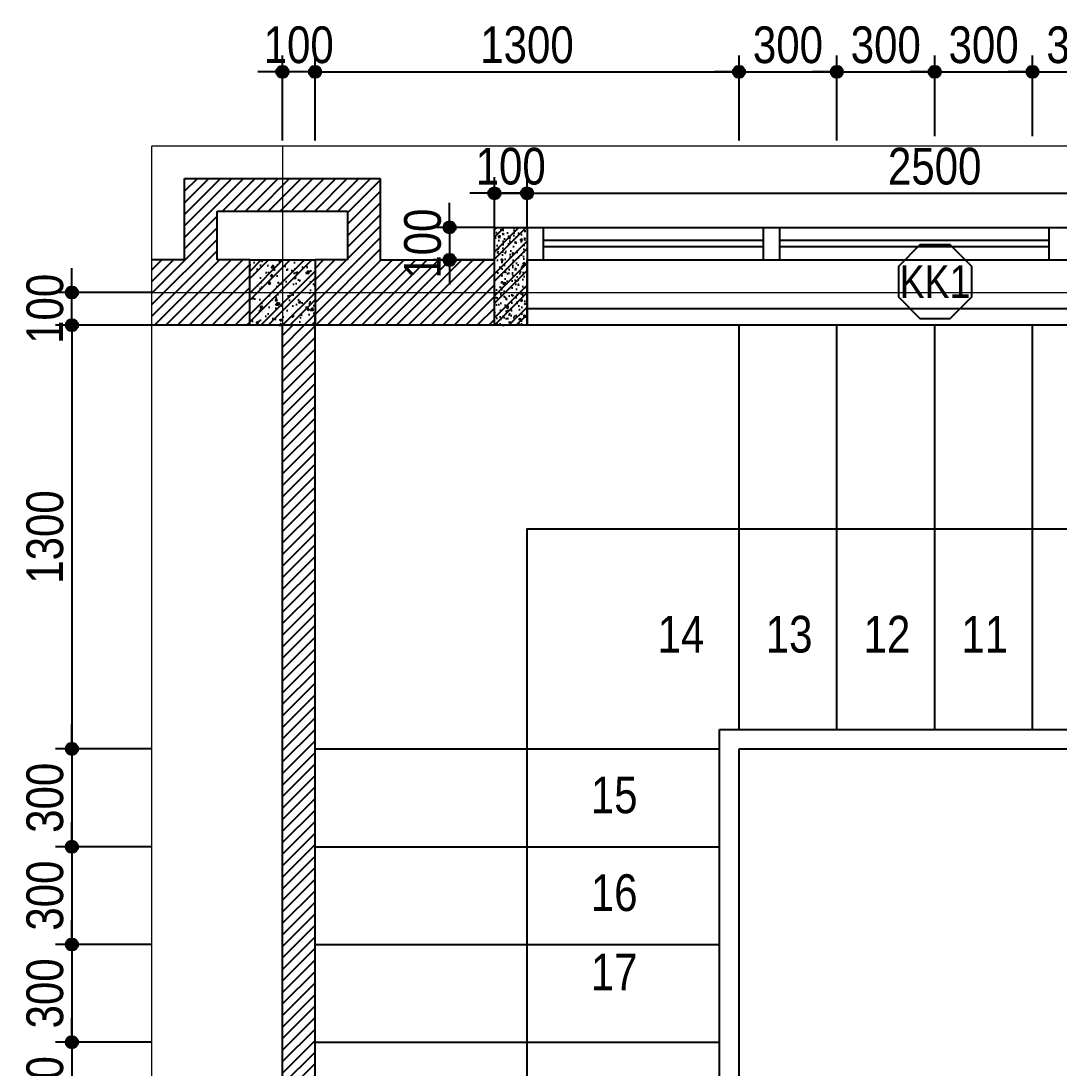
# Model space of a CAD drawing. Extents: x -79995 to 347433, y -157641 to 104789.
# Drawn here: x -19128 to -12763, y -132510 to -126086 of the extents above; entities that cross this region are included whole.
import ezdxf
from ezdxf.enums import TextEntityAlignment as Align

# ---------------------------------------------------------------- set-up
doc = ezdxf.new("R2010")
doc.units = 0
doc.linetypes.add('ACAD_ISO10W100', pattern=[18, 12, -3, 0, -3])
doc.layers.get('DEFPOINTS').update_dxf_attribs({"linetype": 'CONTINUOUS'})
for name, color, linetype, lineweight in [('CAY', 84, 'CONTINUOUS', 5), ('NET-THAY', 2, 'CONTINUOUS', 13), ('TRUC', 24, 'CONTINUOUS', 0)]:
    doc.layers.add(name, color=color, linetype=linetype, lineweight=lineweight)
for name, color, linetype in [('DIM', 1, 'CONTINUOUS'), ('DOOR', 20, 'CONTINUOUS'), ('HACTH', 8, 'CONTINUOUS'), ('TAGS', 60, 'CONTINUOUS'), ('TEXT', 7, 'CONTINUOUS'), ('TUONG', 131, 'CONTINUOUS')]:
    doc.layers.add(name, color=color, linetype=linetype)
doc.styles.add('1', font='', dxfattribs={"height": 250})
doc.styles.add('HEL-CONDENSE', font='')
doc.styles.add('VNI-HELVE-CONDENSEN', font='')
doc.styles.get('1').set_extended_font_data('VNI-Helve-Condense')
doc.styles.get('HEL-CONDENSE').set_extended_font_data('VNI-Helve-Condense')
doc.styles.get('VNI-HELVE-CONDENSEN').set_extended_font_data('VNI-Helve-Condense')
doc.dimstyles.new('D 50', dxfattribs={"dimtxt": 225, "dimasz": 1.5, "dimexe": 100, "dimexo": 0, "dimgap": 50, "dimtad": 1, "dimdec": 0, "dimlfac": 0.5, "dimzin": 13, "dimdsep": 46, "dimtxsty": 'HEL-CONDENSE', "dimblk": 'D50', "dimcen": 0, "dimclrd": 1, "dimclre": 1, "dimclrt": 7, "dimazin": 0, "dimtfac": 1, "dimtdec": 0, "dimtmove": 0, "dimatfit": 3, "dimldrblk": 'D50', "dimfxl": 1, "dimtolj": 1, "dimtzin": 13, "dimarcsym": 0})
pattern_1 = [(45, (-1156915.82, -8615.304), (-35.355339, 35.355339), [])]

# ---------------------------------------------------------------- blocks, each defined once
blk = doc.blocks.new('D50')
at = {"layer": 'DIM'}
blk.add_hatch(color=256, dxfattribs=at).paths.add_polyline_path([(25, 0, 1), (-25, 0, 1)])
blk.add_line((25, 0), (100, 0), dxfattribs=at)
blk.add_circle((0, 0), 25, dxfattribs=at)
blk = doc.blocks.new('*D1504')
at = {"layer": 'DEFPOINTS', "color": 0, "transparency": 16777216}
for p in [(-14725.1, -126398.6), (-17325.1, -126820.5), (-14725.1, -126820.5)]:
    blk.add_point(p, dxfattribs=at)
at = {"layer": 'DIM', "color": 1, "lineweight": -2, "transparency": 16777216}
for p, q in [((-17325.1, -126820.5), (-17325.1, -126298.6)), ((-14725.1, -126820.5), (-14725.1, -126298.6)), ((-17323.6, -126398.6), (-14726.6, -126398.6))]:
    blk.add_line(p, q, dxfattribs=at)
at = {"layer": 'DIM', "color": 1, "lineweight": -2, "transparency": 16777216, "xscale": 1.5, "yscale": 1.5, "zscale": 1.5, "rotation": 180}
blk.add_blockref('D50', (-17325.1, -126398.6), dxfattribs=at)
at = {"layer": 'DIM', "color": 1, "lineweight": -2, "transparency": 16777216, "xscale": 1.5, "yscale": 1.5, "zscale": 1.5}
blk.add_blockref('D50', (-14725.1, -126398.6), dxfattribs=at)
at = {"layer": 'DIM', "color": 7, "transparency": 16777216, "insert": (-16025.1, -126233.7), "char_height": 225, "attachment_point": 5, "style": 'HEL-CONDENSE'}
blk.add_mtext('\\A1;1300', dxfattribs=at)
blk = doc.blocks.new('*D1505')
at = {"layer": 'DEFPOINTS', "color": 0, "transparency": 16777216}
for p in [(-14125.1, -126398.6), (-14725.1, -126820.5), (-14125.1, -126820.5)]:
    blk.add_point(p, dxfattribs=at)
at = {"layer": 'DIM', "color": 1, "lineweight": -2, "transparency": 16777216}
for p, q in [((-14725.1, -126820.5), (-14725.1, -126298.6)), ((-14125.1, -126820.5), (-14125.1, -126298.6)), ((-14723.6, -126398.6), (-14126.6, -126398.6))]:
    blk.add_line(p, q, dxfattribs=at)
at = {"layer": 'DIM', "color": 1, "lineweight": -2, "transparency": 16777216, "xscale": 1.5, "yscale": 1.5, "zscale": 1.5, "rotation": 180}
blk.add_blockref('D50', (-14725.1, -126398.6), dxfattribs=at)
at = {"layer": 'DIM', "color": 1, "lineweight": -2, "transparency": 16777216, "xscale": 1.5, "yscale": 1.5, "zscale": 1.5}
blk.add_blockref('D50', (-14125.1, -126398.6), dxfattribs=at)
at = {"layer": 'DIM', "color": 7, "transparency": 16777216, "insert": (-14425.1, -126233.7), "char_height": 225, "attachment_point": 5, "style": 'HEL-CONDENSE'}
blk.add_mtext('\\A1;300', dxfattribs=at)
blk = doc.blocks.new('*D1506')
at = {"layer": 'DEFPOINTS', "color": 0, "transparency": 16777216}
for p in [(-13525.1, -126398.6), (-14125.1, -126792.9), (-13525.1, -126792.9)]:
    blk.add_point(p, dxfattribs=at)
at = {"layer": 'DIM', "color": 1, "lineweight": -2, "transparency": 16777216}
for p, q in [((-14125.1, -126792.9), (-14125.1, -126298.6)), ((-13525.1, -126792.9), (-13525.1, -126298.6)), ((-14123.6, -126398.6), (-13526.6, -126398.6))]:
    blk.add_line(p, q, dxfattribs=at)
at = {"layer": 'DIM', "color": 1, "lineweight": -2, "transparency": 16777216, "xscale": 1.5, "yscale": 1.5, "zscale": 1.5, "rotation": 180}
blk.add_blockref('D50', (-14125.1, -126398.6), dxfattribs=at)
at = {"layer": 'DIM', "color": 1, "lineweight": -2, "transparency": 16777216, "xscale": 1.5, "yscale": 1.5, "zscale": 1.5}
blk.add_blockref('D50', (-13525.1, -126398.6), dxfattribs=at)
at = {"layer": 'DIM', "color": 7, "transparency": 16777216, "insert": (-13825.1, -126233.7), "char_height": 225, "attachment_point": 5, "style": 'HEL-CONDENSE'}
blk.add_mtext('\\A1;300', dxfattribs=at)
blk = doc.blocks.new('*D1507')
at = {"layer": 'DEFPOINTS', "color": 0, "transparency": 16777216}
for p in [(-12925.1, -126398.6), (-13525.1, -126792.9), (-12925.1, -126792.9)]:
    blk.add_point(p, dxfattribs=at)
at = {"layer": 'DIM', "color": 1, "lineweight": -2, "transparency": 16777216}
for p, q in [((-13525.1, -126792.9), (-13525.1, -126298.6)), ((-12925.1, -126792.9), (-12925.1, -126298.6)), ((-13523.6, -126398.6), (-12926.6, -126398.6))]:
    blk.add_line(p, q, dxfattribs=at)
at = {"layer": 'DIM', "color": 1, "lineweight": -2, "transparency": 16777216, "xscale": 1.5, "yscale": 1.5, "zscale": 1.5, "rotation": 180}
blk.add_blockref('D50', (-13525.1, -126398.6), dxfattribs=at)
at = {"layer": 'DIM', "color": 1, "lineweight": -2, "transparency": 16777216, "xscale": 1.5, "yscale": 1.5, "zscale": 1.5}
blk.add_blockref('D50', (-12925.1, -126398.6), dxfattribs=at)
at = {"layer": 'DIM', "color": 7, "transparency": 16777216, "insert": (-13225.1, -126233.7), "char_height": 225, "attachment_point": 5, "style": 'HEL-CONDENSE'}
blk.add_mtext('\\A1;300', dxfattribs=at)
blk = doc.blocks.new('*D1508')
at = {"layer": 'DEFPOINTS', "color": 0, "transparency": 16777216}
for p in [(-12325.1, -126398.6), (-12925.1, -126792.9), (-12325.1, -126792.9)]:
    blk.add_point(p, dxfattribs=at)
at = {"layer": 'DIM', "color": 1, "lineweight": -2, "transparency": 16777216}
for p, q in [((-12925.1, -126792.9), (-12925.1, -126298.6)), ((-12325.1, -126792.9), (-12325.1, -126298.6)), ((-12923.6, -126398.6), (-12326.6, -126398.6))]:
    blk.add_line(p, q, dxfattribs=at)
at = {"layer": 'DIM', "color": 1, "lineweight": -2, "transparency": 16777216, "xscale": 1.5, "yscale": 1.5, "zscale": 1.5, "rotation": 180}
blk.add_blockref('D50', (-12925.1, -126398.6), dxfattribs=at)
at = {"layer": 'DIM', "color": 1, "lineweight": -2, "transparency": 16777216, "xscale": 1.5, "yscale": 1.5, "zscale": 1.5}
blk.add_blockref('D50', (-12325.1, -126398.6), dxfattribs=at)
at = {"layer": 'DIM', "color": 7, "transparency": 16777216, "insert": (-12625.1, -126233.7), "char_height": 225, "attachment_point": 5, "style": 'HEL-CONDENSE'}
blk.add_mtext('\\A1;300', dxfattribs=at)
blk = doc.blocks.new('*D1511')
at = {"layer": 'DEFPOINTS', "color": 0, "transparency": 16777216}
for p in [(-17525.1, -126398.6), (-17525.1, -126820.5), (-17325.1, -126820.5)]:
    blk.add_point(p, dxfattribs=at)
at = {"layer": 'DIM', "color": 1, "lineweight": -2, "transparency": 16777216}
for p, q in [((-17525.1, -126820.5), (-17525.1, -126298.6)), ((-17325.1, -126820.5), (-17325.1, -126298.6)), ((-17326.6, -126398.6), (-17523.6, -126398.6))]:
    blk.add_line(p, q, dxfattribs=at)
at = {"layer": 'DIM', "color": 1, "lineweight": -2, "transparency": 16777216, "xscale": 1.5, "yscale": 1.5, "zscale": 1.5, "rotation": 180}
blk.add_blockref('D50', (-17525.1, -126398.6), dxfattribs=at)
at = {"layer": 'DIM', "color": 1, "lineweight": -2, "transparency": 16777216, "xscale": 1.5, "yscale": 1.5, "zscale": 1.5}
blk.add_blockref('D50', (-17325.1, -126398.6), dxfattribs=at)
at = {"layer": 'DIM', "color": 7, "transparency": 16777216, "insert": (-17425.1, -126233.7), "char_height": 225, "attachment_point": 5, "style": 'HEL-CONDENSE'}
blk.add_mtext('\\A1;100', dxfattribs=at)
blk = doc.blocks.new('*D1521')
at = {"layer": 'DEFPOINTS', "color": 0, "transparency": 16777216}
for p in [(-18325.1, -127952.4), (-18815.8, -130552.4), (-18325.1, -130552.4)]:
    blk.add_point(p, dxfattribs=at)
at = {"layer": 'DIM', "color": 1, "lineweight": -2, "transparency": 16777216}
for p, q in [((-18325.1, -127952.4), (-18915.8, -127952.4)), ((-18815.8, -127953.9), (-18815.8, -130550.9)), ((-18325.1, -130552.4), (-18915.8, -130552.4))]:
    blk.add_line(p, q, dxfattribs=at)
at = {"layer": 'DIM', "color": 1, "lineweight": -2, "transparency": 16777216, "xscale": 1.5, "yscale": 1.5, "zscale": 1.5}
for p, rotation in [((-18815.8, -127952.4), 90), ((-18815.8, -130552.4), 270)]:
    blk.add_blockref('D50', p, dxfattribs=dict(at, rotation=rotation))
at = {"layer": 'DIM', "color": 7, "transparency": 16777216, "insert": (-18980.7, -129252.4), "char_height": 225, "attachment_point": 5, "rotation": 90, "style": 'HEL-CONDENSE'}
blk.add_mtext('\\A1;1300', dxfattribs=at)
blk = doc.blocks.new('*D1522')
at = {"layer": 'DEFPOINTS', "color": 0, "transparency": 16777216}
for p in [(-18325.1, -130552.4), (-18815.8, -131152.4), (-18325.1, -131152.4)]:
    blk.add_point(p, dxfattribs=at)
at = {"layer": 'DIM', "color": 1, "lineweight": -2, "transparency": 16777216}
for p, q in [((-18325.1, -130552.4), (-18915.8, -130552.4)), ((-18815.8, -130553.9), (-18815.8, -131150.9)), ((-18325.1, -131152.4), (-18915.8, -131152.4))]:
    blk.add_line(p, q, dxfattribs=at)
at = {"layer": 'DIM', "color": 1, "lineweight": -2, "transparency": 16777216, "xscale": 1.5, "yscale": 1.5, "zscale": 1.5}
for p, rotation in [((-18815.8, -130552.4), 90), ((-18815.8, -131152.4), 270)]:
    blk.add_blockref('D50', p, dxfattribs=dict(at, rotation=rotation))
at = {"layer": 'DIM', "color": 7, "transparency": 16777216, "insert": (-18980.7, -130852.4), "char_height": 225, "attachment_point": 5, "rotation": 90, "style": 'HEL-CONDENSE'}
blk.add_mtext('\\A1;300', dxfattribs=at)
blk = doc.blocks.new('*D1523')
at = {"layer": 'DEFPOINTS', "color": 0, "transparency": 16777216}
for p in [(-18325.1, -131152.4), (-18815.8, -131752.4), (-18325.1, -131752.4)]:
    blk.add_point(p, dxfattribs=at)
at = {"layer": 'DIM', "color": 1, "lineweight": -2, "transparency": 16777216}
for p, q in [((-18325.1, -131152.4), (-18915.8, -131152.4)), ((-18815.8, -131153.9), (-18815.8, -131750.9)), ((-18325.1, -131752.4), (-18915.8, -131752.4))]:
    blk.add_line(p, q, dxfattribs=at)
at = {"layer": 'DIM', "color": 1, "lineweight": -2, "transparency": 16777216, "xscale": 1.5, "yscale": 1.5, "zscale": 1.5}
for p, rotation in [((-18815.8, -131152.4), 90), ((-18815.8, -131752.4), 270)]:
    blk.add_blockref('D50', p, dxfattribs=dict(at, rotation=rotation))
at = {"layer": 'DIM', "color": 7, "transparency": 16777216, "insert": (-18980.7, -131452.4), "char_height": 225, "attachment_point": 5, "rotation": 90, "style": 'HEL-CONDENSE'}
blk.add_mtext('\\A1;300', dxfattribs=at)
blk = doc.blocks.new('*D1524')
at = {"layer": 'DEFPOINTS', "color": 0, "transparency": 16777216}
for p in [(-18325.1, -131752.4), (-18815.8, -132352.4), (-18325.1, -132352.4)]:
    blk.add_point(p, dxfattribs=at)
at = {"layer": 'DIM', "color": 1, "lineweight": -2, "transparency": 16777216}
for p, q in [((-18325.1, -131752.4), (-18915.8, -131752.4)), ((-18815.8, -131753.9), (-18815.8, -132350.9)), ((-18325.1, -132352.4), (-18915.8, -132352.4))]:
    blk.add_line(p, q, dxfattribs=at)
at = {"layer": 'DIM', "color": 1, "lineweight": -2, "transparency": 16777216, "xscale": 1.5, "yscale": 1.5, "zscale": 1.5}
for p, rotation in [((-18815.8, -131752.4), 90), ((-18815.8, -132352.4), 270)]:
    blk.add_blockref('D50', p, dxfattribs=dict(at, rotation=rotation))
at = {"layer": 'DIM', "color": 7, "transparency": 16777216, "insert": (-18980.7, -132052.4), "char_height": 225, "attachment_point": 5, "rotation": 90, "style": 'HEL-CONDENSE'}
blk.add_mtext('\\A1;300', dxfattribs=at)
blk = doc.blocks.new('*D1526')
at = {"layer": 'DEFPOINTS', "color": 0, "transparency": 16777216}
for p in [(-18815.8, -127752.4), (-18325.1, -127752.4), (-18325.1, -127952.4)]:
    blk.add_point(p, dxfattribs=at)
at = {"layer": 'DIM', "color": 1, "lineweight": -2, "transparency": 16777216}
for p, q in [((-18325.1, -127752.4), (-18915.8, -127752.4)), ((-18815.8, -127950.9), (-18815.8, -127753.9)), ((-18325.1, -127952.4), (-18915.8, -127952.4))]:
    blk.add_line(p, q, dxfattribs=at)
at = {"layer": 'DIM', "color": 1, "lineweight": -2, "transparency": 16777216, "xscale": 1.5, "yscale": 1.5, "zscale": 1.5}
for p, rotation in [((-18815.8, -127752.4), 90), ((-18815.8, -127952.4), 270)]:
    blk.add_blockref('D50', p, dxfattribs=dict(at, rotation=rotation))
at = {"layer": 'DIM', "color": 7, "transparency": 16777216, "insert": (-18980.7, -127852.4), "char_height": 225, "attachment_point": 5, "rotation": 90, "style": 'HEL-CONDENSE'}
blk.add_mtext('\\A1;100', dxfattribs=at)
blk = doc.blocks.new('*D1527')
at = {"layer": 'DEFPOINTS', "color": 0, "transparency": 16777216}
for p in [(-18325.1, -132352.4), (-18815.8, -132952.4), (-18325.1, -132952.4)]:
    blk.add_point(p, dxfattribs=at)
at = {"layer": 'DIM', "color": 1, "lineweight": -2, "transparency": 16777216}
for p, q in [((-18325.1, -132352.4), (-18915.8, -132352.4)), ((-18815.8, -132353.9), (-18815.8, -132950.9)), ((-18325.1, -132952.4), (-18915.8, -132952.4))]:
    blk.add_line(p, q, dxfattribs=at)
at = {"layer": 'DIM', "color": 1, "lineweight": -2, "transparency": 16777216, "xscale": 1.5, "yscale": 1.5, "zscale": 1.5}
for p, rotation in [((-18815.8, -132352.4), 90), ((-18815.8, -132952.4), 270)]:
    blk.add_blockref('D50', p, dxfattribs=dict(at, rotation=rotation))
at = {"layer": 'DIM', "color": 7, "transparency": 16777216, "insert": (-18980.7, -132652.4), "char_height": 225, "attachment_point": 5, "rotation": 90, "style": 'HEL-CONDENSE'}
blk.add_mtext('\\A1;300', dxfattribs=at)
blk = doc.blocks.new('*D1669')
at = {"layer": 'DEFPOINTS', "color": 0, "transparency": 16777216}
for p in [(-16025.1, -127143.6), (-16225.1, -127352.4), (-16025.1, -127352.4)]:
    blk.add_point(p, dxfattribs=at)
at = {"layer": 'DIM', "color": 1, "lineweight": -2, "transparency": 16777216}
for p, q in [((-16225.1, -127352.4), (-16225.1, -127043.6)), ((-16025.1, -127352.4), (-16025.1, -127043.6)), ((-16223.6, -127143.6), (-16026.6, -127143.6))]:
    blk.add_line(p, q, dxfattribs=at)
at = {"layer": 'DIM', "color": 1, "lineweight": -2, "transparency": 16777216, "xscale": 1.5, "yscale": 1.5, "zscale": 1.5, "rotation": 180}
blk.add_blockref('D50', (-16225.1, -127143.6), dxfattribs=at)
at = {"layer": 'DIM', "color": 1, "lineweight": -2, "transparency": 16777216, "xscale": 1.5, "yscale": 1.5, "zscale": 1.5}
blk.add_blockref('D50', (-16025.1, -127143.6), dxfattribs=at)
at = {"layer": 'DIM', "color": 7, "transparency": 16777216, "insert": (-16125.1, -126978.7), "char_height": 225, "attachment_point": 5, "style": 'HEL-CONDENSE'}
blk.add_mtext('\\A1;100', dxfattribs=at)
blk = doc.blocks.new('*D1670')
at = {"layer": 'DEFPOINTS', "color": 0, "transparency": 16777216}
for p in [(-11025.1, -127143.6), (-16025.1, -127352.4), (-11025.1, -127352.4)]:
    blk.add_point(p, dxfattribs=at)
at = {"layer": 'DIM', "color": 1, "lineweight": -2, "transparency": 16777216}
for p, q in [((-16025.1, -127352.4), (-16025.1, -127043.6)), ((-11025.1, -127352.4), (-11025.1, -127043.6)), ((-16023.6, -127143.6), (-11026.6, -127143.6))]:
    blk.add_line(p, q, dxfattribs=at)
at = {"layer": 'DIM', "color": 1, "lineweight": -2, "transparency": 16777216, "xscale": 1.5, "yscale": 1.5, "zscale": 1.5, "rotation": 180}
blk.add_blockref('D50', (-16025.1, -127143.6), dxfattribs=at)
at = {"layer": 'DIM', "color": 1, "lineweight": -2, "transparency": 16777216, "xscale": 1.5, "yscale": 1.5, "zscale": 1.5}
blk.add_blockref('D50', (-11025.1, -127143.6), dxfattribs=at)
at = {"layer": 'DIM', "color": 7, "transparency": 16777216, "insert": (-13525.1, -126978.7), "char_height": 225, "attachment_point": 5, "style": 'HEL-CONDENSE'}
blk.add_mtext('\\A1;2500', dxfattribs=at)
blk = doc.blocks.new('*D1672')
at = {"layer": 'DEFPOINTS', "color": 0, "transparency": 16777216}
for p in [(-16225.1, -127352.4), (-16499.6, -127552.4), (-16225.1, -127552.4)]:
    blk.add_point(p, dxfattribs=at)
at = {"layer": 'DIM', "color": 1, "lineweight": -2, "transparency": 16777216}
for p, q in [((-16225.1, -127352.4), (-16599.6, -127352.4)), ((-16499.6, -127353.9), (-16499.6, -127550.9)), ((-16225.1, -127552.4), (-16599.6, -127552.4))]:
    blk.add_line(p, q, dxfattribs=at)
at = {"layer": 'DIM', "color": 1, "lineweight": -2, "transparency": 16777216, "xscale": 1.5, "yscale": 1.5, "zscale": 1.5}
for p, rotation in [((-16499.6, -127352.4), 90), ((-16499.6, -127552.4), 270)]:
    blk.add_blockref('D50', p, dxfattribs=dict(at, rotation=rotation))
at = {"layer": 'DIM', "color": 7, "transparency": 16777216, "insert": (-16664.5, -127452.4), "char_height": 225, "attachment_point": 5, "rotation": 90, "style": 'HEL-CONDENSE'}
blk.add_mtext('\\A1;100', dxfattribs=at)
blk = doc.blocks.new('KH-CUADI')
at = {"layer": 'TAGS'}
blk.add_lwpolyline([(-124.3, 300), (-300, 124.3), (-300, -124.3), (-124.3, -300), (124.3, -300), (300, -124.3), (300, 124.3), (124.3, 300)], close=True, dxfattribs=at)
at = {"layer": 'TAGS', "style": 'VNI-HELVE-CONDENSEN'}
blk.add_attdef('D', text='', height=300, dxfattribs=at).set_placement((0, 0), align=Align.MIDDLE)

msp = doc.modelspace()

# ---------------------------------------------------------------- hatches: boundary and pattern name
at = {"layer": 'CAY'}
h = msp.add_hatch(dxfattribs=at)
h.set_pattern_fill('AR-CONC', color=256, scale=100, style=0)
h.set_pattern_definition([(50, (-2133089.54, 202521.66), (717.26018, -62.75213), [75, -825]), (355, (-2133089.5, 202521.66), (-138.75133, 752.19213), [60, -660]), (100.4514, (-2133029.76, 202516.4), (578.50938, 689.43954), [63.7402, -701.1421]), (46.1842, (-2133089.5, 202721.7), (1067.24105, -165.519), [112.5, -1237.5]), (96.6356, (-2133000.6, 202707.9), (934.6627, 974.11787), [95.6103, -1051.713]), (351.1842, (-2133089.5, 202721.7), (934.66195, 974.1186), [90, -990]), (21, (-2132989.54, 202671.66), (596.90705, -402.61889), [75, -825]), (326, (-2132989.5, 202671.66), (243.31533, 725.15005), [60, -660]), (71.4514, (-2132939.8, 202638.1), (840.22263, 322.5305), [63.7402, -701.1421]), (37.5, (-2133089.54, 202521.66), (12.159855, 332.893854), [0, -652, 0, -670, 0, -662.5]), (7.5, (-2133089.54, 202521.66), (263.06954, 394.41171), [0, -382, 0, -637, 0, -252.5]), (327.5, (-2133312.54, 202521.66), (533.822436, -22.554872), [0, -250, 0, -780, 0, -1035]), (317.5, (-2133412.54, 202521.66), (583.18617, 100.10498), [0, -325, 0, -518, 0, -735])])
h.paths.add_polyline_path([(-16225.14, -127352.417), (-16025.14, -127352.417), (-16025.14, -127952.417), (-16225.14, -127952.417)])
at = {"layer": 'HACTH'}
h = msp.add_hatch(dxfattribs=at)
h.set_pattern_fill('ANSI31', color=256, scale=400, style=0)
h.set_pattern_definition(pattern_1)
h.paths.add_polyline_path([(-17925.14, -127252.417), (-17525.14, -127252.417), (-17525.14, -127052.417), (-18125.14, -127052.417), (-18125.14, -127552.417), (-18325.14, -127552.417), (-18325.14, -127752.417), (-17725.14, -127752.417), (-17725.14, -127552.417), (-17925.14, -127552.417)])
h.paths.add_polyline_path([(-17725.14, -127752.417), (-18325.14, -127752.417), (-18325.14, -127952.417), (-17725.14, -127952.417)])
h.paths.add_polyline_path([(-10825.14, -127552.417), (-10825.14, -127752.417), (-9725.14, -127752.417), (-9725.14, -127552.417), (-9925.14, -127552.417), (-9925.14, -127252.417), (-9525.14, -127252.417), (-9525.14, -127052.417), (-10125.14, -127052.417), (-10125.14, -127552.417)])
h.paths.add_polyline_path([(-10825.14, -127752.417), (-10825.14, -127952.417), (-9725.14, -127952.417), (-9725.14, -127752.417)])
h.paths.add_polyline_path([(-16225.14, -127752.417), (-16225.14, -127552.417), (-16925.14, -127552.417), (-16925.14, -127052.417), (-17525.14, -127052.417), (-17525.14, -127252.417), (-17125.14, -127252.417), (-17125.14, -127552.417), (-17325.14, -127552.417), (-17325.14, -127752.417)])
h.paths.add_polyline_path([(-16225.14, -127952.417), (-16225.14, -127752.417), (-17325.14, -127752.417), (-17325.14, -127952.417)])
h = msp.add_hatch(dxfattribs=at)
h.set_pattern_fill('ANSI32', color=256, scale=10, style=0)
h.set_pattern_definition([(45, (-1331591.62, -261112.295), (-67.351921, 67.351921), []), (45, (-1331546.72, -261112.295), (-67.351921, 67.351921), [])])
h.paths.add_polyline_path([(-16025.14, -127352.417), (-16225.14, -127352.417), (-16225.14, -127752.417), (-16025.14, -127752.417)])
h.paths.add_polyline_path([(-16025.14, -127752.417), (-16225.14, -127752.417), (-16225.14, -127952.417), (-16025.14, -127952.417)])
h = msp.add_hatch(dxfattribs=at)
h.set_pattern_fill('AR-CONC', color=256, scale=0.5, style=0)
h.set_pattern_definition([(50, (-1331591.62, -261112.295), (91.0923345, -7.9695428), [9.525, -104.775]), (355, (-1331591.62, -261112.295), (-17.621413, 95.5283214), [7.62, -83.82]), (100.451, (-1331584.03, -261112.96), (73.471251, 87.558344), [8.095, -89.045]), (46.1842, (-1331591.62, -261086.9), (135.53952, -21.021164), [14.2875, -157.1625]), (96.6356, (-1331580.32, -261088.65), (118.702117, 123.712778), [12.1425, -133.5675]), (351.184, (-1331591.62, -261086.9), (118.702303, 123.712559), [11.43, -125.73]), (21, (-1331578.92, -261093.245), (75.80744, -51.1327593), [9.525, -104.775]), (326, (-1331578.92, -261093.245), (30.901014, 92.093983), [7.62, -83.82]), (71.4514, (-1331572.6, -261097.51), (106.7082454, 40.961429), [8.095, -89.045]), (37.5, (-1331591.617, -261112.295), (1.5443016, 42.2775194), [0, -82.804, 0, -85.09, 0, -84.1375]), (7.5, (-1331591.617, -261112.295), (33.4098313, 50.0902874), [0, -48.514, 0, -80.899, 0, -32.0675]), (327.5, (-1331619.94, -261112.295), (67.7952976, -2.864372), [0, -31.75, 0, -99.06, 0, -131.445]), (317.5, (-1331632.64, -261112.295), (74.0645907, 12.7132455), [0, -41.275, 0, -65.786, 0, -93.345])])
h.paths.add_polyline_path([(-16025.14, -127352.417), (-16225.14, -127352.417), (-16225.14, -127752.417), (-16025.14, -127752.417)])
h.paths.add_polyline_path([(-16025.14, -127752.417), (-16225.14, -127752.417), (-16225.14, -127952.417), (-16025.14, -127952.417)])
h = msp.add_hatch(dxfattribs=at)
h.set_pattern_fill('ANSI32', color=256, scale=250, style=0)
h.set_pattern_definition([(45, (-1025146.95, 32874.66), (-66.291261, 66.291261), []), (45, (-1025102.755, 32874.66), (-66.291261, 66.291261), [])])
h.paths.add_polyline_path([(-17525.14, -127552.417), (-17725.14, -127552.417), (-17725.14, -127752.417), (-17525.14, -127752.417)])
h.paths.add_polyline_path([(-17325.14, -127552.417), (-17525.14, -127552.417), (-17525.14, -127752.417), (-17325.14, -127752.417)])
h.paths.add_polyline_path([(-17325.14, -127752.417), (-17525.14, -127752.417), (-17525.14, -127952.417), (-17325.14, -127952.417)])
h.paths.add_polyline_path([(-17525.14, -127752.417), (-17725.14, -127752.417), (-17725.14, -127952.417), (-17525.14, -127952.417)])
h = msp.add_hatch(dxfattribs=at)
h.set_pattern_fill('AR-CONC', color=256, scale=20, style=0)
h.set_pattern_definition([(50, (-1025146.95, 32874.66), (143.452037, -12.550427), [15, -165]), (355, (-1025146.95, 32874.66), (-27.750267, 150.438427), [12, -132]), (100.4514, (-1025135, 32873.62), (115.701876, 137.887908), [12.748038, -140.228422]), (46.1842, (-1025146.95, 32914.66), (213.44821, -33.103803), [22.5, -247.5]), (96.6356, (-1025129.16, 32911.9), (186.93254, 194.823574), [19.122058, -210.3426]), (351.1842, (-1025146.95, 32914.66), (186.93239, 194.82372), [18, -198]), (21, (-1025126.95, 32904.66), (119.38141, -80.523778), [15, -165]), (326, (-1025126.95, 32904.66), (48.663066, 145.03001), [12, -132]), (71.4514, (-1025117, 32897.95), (168.044526, 64.5061), [12.748038, -140.228422]), (37.5, (-1025146.95, 32874.664), (2.431971, 66.5787708), [0, -130.4, 0, -134, 0, -132.5]), (7.5, (-1025146.95, 32874.664), (52.6139075, 78.8823424), [0, -76.4, 0, -127.4, 0, -50.5]), (327.5, (-1025191.55, 32874.664), (106.7644872, -4.5109743), [0, -50, 0, -156, 0, -207]), (317.5, (-1025211.55, 32874.66), (116.637234, 20.0209965), [0, -65, 0, -103.6, 0, -147])])
h.paths.add_polyline_path([(-17525.14, -127552.417), (-17725.14, -127552.417), (-17725.14, -127752.417), (-17525.14, -127752.417)])
h.paths.add_polyline_path([(-17325.14, -127552.417), (-17525.14, -127552.417), (-17525.14, -127752.417), (-17325.14, -127752.417)])
h.paths.add_polyline_path([(-17325.14, -127752.417), (-17525.14, -127752.417), (-17525.14, -127952.417), (-17325.14, -127952.417)])
h.paths.add_polyline_path([(-17525.14, -127752.417), (-17725.14, -127752.417), (-17725.14, -127952.417), (-17525.14, -127952.417)])
h = msp.add_hatch(dxfattribs=at)
h.set_pattern_fill('ANSI31', color=256, scale=400, style=0)
h.set_pattern_definition(pattern_1)
h.paths.add_polyline_path([(-17725.14, -135752.417), (-18325.14, -135752.417), (-18325.14, -135952.417), (-17725.14, -135952.417)])
h.paths.add_polyline_path([(-17325.14, -132977.507), (-17525.14, -133074.42), (-17525.14, -135552.417), (-17325.14, -135552.417)])
h.paths.add_polyline_path([(-17325.14, -127952.417), (-17525.14, -127952.417), (-17525.14, -133074.42), (-17325.14, -132977.507)])

# ---------------------------------------------------------------- linework, layer by layer
at = {"layer": 'DOOR'}
for p, q in [((-16025.14, -127352.417), (-16025.14, -127552.417)), ((-16025.14, -127352.417), (-11025.14, -127352.417)), ((-15925.14, -127352.417), (-15925.14, -127552.417)), ((-12825.14, -127352.417), (-12825.14, -127552.417)), ((-16025.14, -127552.417), (-11025.14, -127552.417))]:
    msp.add_line(p, q, dxfattribs=at)
at = {"layer": 'DOOR', "linetype": 'ByBlock', "lineweight": -2}
for p, q in [((-14575.14, -127552.417), (-14575.14, -127352.417)), ((-14475.14, -127552.417), (-14475.14, -127352.417))]:
    msp.add_line(p, q, dxfattribs=at)
at = {"layer": 'DOOR', "color": 251}
for p, q in [((-14575.14, -127432.417), (-15925.14, -127432.417)), ((-12825.14, -127432.417), (-14475.14, -127432.417)), ((-14575.14, -127472.417), (-15925.14, -127472.417)), ((-12825.14, -127472.417), (-14475.14, -127472.417))]:
    msp.add_line(p, q, dxfattribs=at)
at = {"layer": 'NET-THAY', "linetype": 'ByBlock', "lineweight": -2}
for p, q in [((-14725.14, -130432.417), (-14725.14, -127952.417)), ((-14125.14, -130432.417), (-14125.14, -127952.417)), ((-13525.14, -130432.417), (-13525.14, -127952.417)), ((-13525.14, -130432.417), (-13525.14, -127952.417)), ((-12925.14, -130432.417), (-12925.14, -127952.417)), ((-14845.14, -130432.417), (-12205.14, -130432.417)), ((-14845.14, -135672.417), (-14845.14, -130432.417)), ((-14845.14, -130432.417), (-14845.14, -130432.417)), ((-17325.14, -130552.417), (-14845.14, -130552.417)), ((-14725.14, -135552.417), (-14725.14, -130552.417)), ((-14725.14, -130552.417), (-12325.14, -130552.417)), ((-17325.14, -131152.417), (-14845.14, -131152.417)), ((-17325.14, -131752.417), (-14845.14, -131752.417)), ((-17325.14, -132352.417), (-14845.14, -132352.417))]:
    msp.add_line(p, q, dxfattribs=at)
for points in [[(-11025.14, -127852.417), (-16025.14, -127852.417)], [(-11025.14, -127952.417), (-16025.14, -127952.417)]]:
    msp.add_lwpolyline(points, dxfattribs=at)
at = {"layer": 'TEXT'}
msp.add_lwpolyline([(-16025.14, -136500.743), (-16025.14, -129202.417), (-11025.14, -129202.417), (-11025.14, -136500.743)], dxfattribs=at)
at = {"layer": 'TRUC', "linetype": 'ACAD_ISO10W100', "ltscale": 0.2}
msp.add_lwpolyline([(-18325.14, -126852.417), (-8725.14, -126852.417), (-8725.14, -137004.886), (-18325.14, -137004.886)], close=True, dxfattribs=at)
for points in [[(-17525.14, -126852.417), (-17525.14, -137004.886)], [(-18325.14, -127752.417), (-8725.14, -127752.417)]]:
    msp.add_lwpolyline(points, dxfattribs=at)
at = {"layer": 'TUONG'}
for p, q in [((-18125.14, -127552.417), (-18125.14, -127052.417)), ((-18125.14, -127052.417), (-16925.14, -127052.417)), ((-17925.14, -127552.417), (-17925.14, -127252.417)), ((-17925.14, -127252.417), (-17125.14, -127252.417)), ((-17125.14, -127252.417), (-17125.14, -127552.417)), ((-18125.14, -127552.417), (-18325.14, -127552.417)), ((-17725.14, -127552.417), (-17925.14, -127552.417)), ((-17125.14, -127552.417), (-17325.14, -127552.417)), ((-16025.14, -127952.417), (-16025.14, -127552.417)), ((-16925.14, -127952.417), (-18325.14, -127952.417))]:
    msp.add_line(p, q, dxfattribs=at)
for points in [[(-16925.14, -127052.417), (-16925.14, -127552.417), (-16225.14, -127552.417)], [(-17325.14, -135552.417), (-17325.14, -127902.417)], [(-17525.14, -135552.417), (-17525.14, -127952.417)], [(-16025.14, -127952.417), (-17325.14, -127952.417)]]:
    msp.add_lwpolyline(points, dxfattribs=at)
for points in [[(-16225.14, -127352.417), (-16025.14, -127352.417), (-16025.14, -127952.417), (-16225.14, -127952.417)], [(-17725.14, -127552.417), (-17325.14, -127552.417), (-17325.14, -127952.417), (-17725.14, -127952.417)]]:
    msp.add_lwpolyline(points, close=True, dxfattribs=at)

# ---------------------------------------------------------------- block references
at = {"layer": 'TAGS', "linetype": 'Continuous'}
ref = msp.add_blockref('KH-CUADI', (-13522.96, -127685.71), dxfattribs=dict(at, xscale=0.75, yscale=0.75, zscale=0.75, rotation=180))
ref.add_attrib('D', 'KK1', dxfattribs={"color": 7, "height": 200, "style": 'VNI-HELVE-CONDENSEN'}).set_placement((-13522.96, -127685.71), align=Align.MIDDLE)

# ---------------------------------------------------------------- texts
at = {"layer": 'TEXT', "char_height": 225, "attachment_point": 1, "style": '1'}
for s, insert in [('14', (-15224.263, -129735.929)), ('13', (-14561.085, -129735.929)), ('12', (-13961.085, -129735.929)), ('11', (-13361.085, -129735.929)), ('15', (-15633.99, -130721.864)), ('16', (-15633.99, -131321.864)), ('17', (-15633.99, -131808.94))]:
    msp.add_mtext(s, dxfattribs=dict(at, insert=insert))

# ---------------------------------------------------------------- dimensions: what is measured, and where the dimension line sits
at = {"layer": 'DIM'}
for base, p1, p2, picture, middle in [((-17525.14, -126398.597), (-17325.14, -126820.451), (-17525.14, -126820.451), '*D1511', (-17425.14, -126398.597)), ((-16025.14, -127143.565), (-16225.14, -127352.417), (-16025.14, -127352.417), '*D1669', (-16125.14, -127143.565))]:
    dim = msp.add_linear_dim(base=base, p1=p1, p2=p2, dimstyle='D 50', dxfattribs=at)
    dim.commit()
    dim.dimension.update_dxf_attribs({"geometry": picture, "text_midpoint": middle, "dimtype": 160})
for base, p1, p2, picture, middle in [((-14725.14, -126398.597), (-17325.14, -126820.451), (-14725.14, -126820.451), '*D1504', (-16025.14, -126233.697)), ((-14125.14, -126398.597), (-14725.14, -126820.451), (-14125.14, -126820.451), '*D1505', (-14425.14, -126233.697)), ((-13525.14, -126398.597), (-14125.14, -126792.938), (-13525.14, -126792.938), '*D1506', (-13825.14, -126233.697)), ((-12925.14, -126398.597), (-13525.14, -126792.938), (-12925.14, -126792.938), '*D1507', (-13225.14, -126233.697)), ((-12325.14, -126398.597), (-12925.14, -126792.938), (-12325.14, -126792.938), '*D1508', (-12625.14, -126233.697)), ((-11025.14, -127143.565), (-16025.14, -127352.417), (-11025.14, -127352.417), '*D1670', (-13525.14, -126978.665))]:
    dim = msp.add_linear_dim(base=base, p1=p1, p2=p2, dimstyle='D 50', dxfattribs=at)
    dim.commit()
    dim.dimension.update_dxf_attribs({"geometry": picture, "text_midpoint": middle})
for base, p1, p2, picture, middle in [((-16499.601, -127552.417), (-16225.14, -127352.417), (-16225.14, -127552.417), '*D1672', (-16499.601, -127452.417)), ((-18815.849, -127752.417), (-18325.14, -127952.417), (-18325.14, -127752.417), '*D1526', (-18815.849, -127852.417))]:
    dim = msp.add_linear_dim(base=base, p1=p1, p2=p2, angle=90, dimstyle='D 50', dxfattribs=at)
    dim.commit()
    dim.dimension.update_dxf_attribs({"geometry": picture, "text_midpoint": middle, "dimtype": 160})
for base, p1, p2, picture, middle in [((-18815.849, -130552.417), (-18325.14, -127952.417), (-18325.14, -130552.417), '*D1521', (-18980.749, -129252.417)), ((-18815.849, -131152.417), (-18325.14, -130552.417), (-18325.14, -131152.417), '*D1522', (-18980.749, -130852.417)), ((-18815.849, -131752.417), (-18325.14, -131152.417), (-18325.14, -131752.417), '*D1523', (-18980.749, -131452.417)), ((-18815.849, -132352.417), (-18325.14, -131752.417), (-18325.14, -132352.417), '*D1524', (-18980.749, -132052.417)), ((-18815.849, -132952.417), (-18325.14, -132352.417), (-18325.14, -132952.417), '*D1527', (-18980.749, -132652.417))]:
    dim = msp.add_linear_dim(base=base, p1=p1, p2=p2, angle=90, dimstyle='D 50', dxfattribs=at)
    dim.commit()
    dim.dimension.update_dxf_attribs({"geometry": picture, "text_midpoint": middle})

doc.saveas('drawing.dxf')
